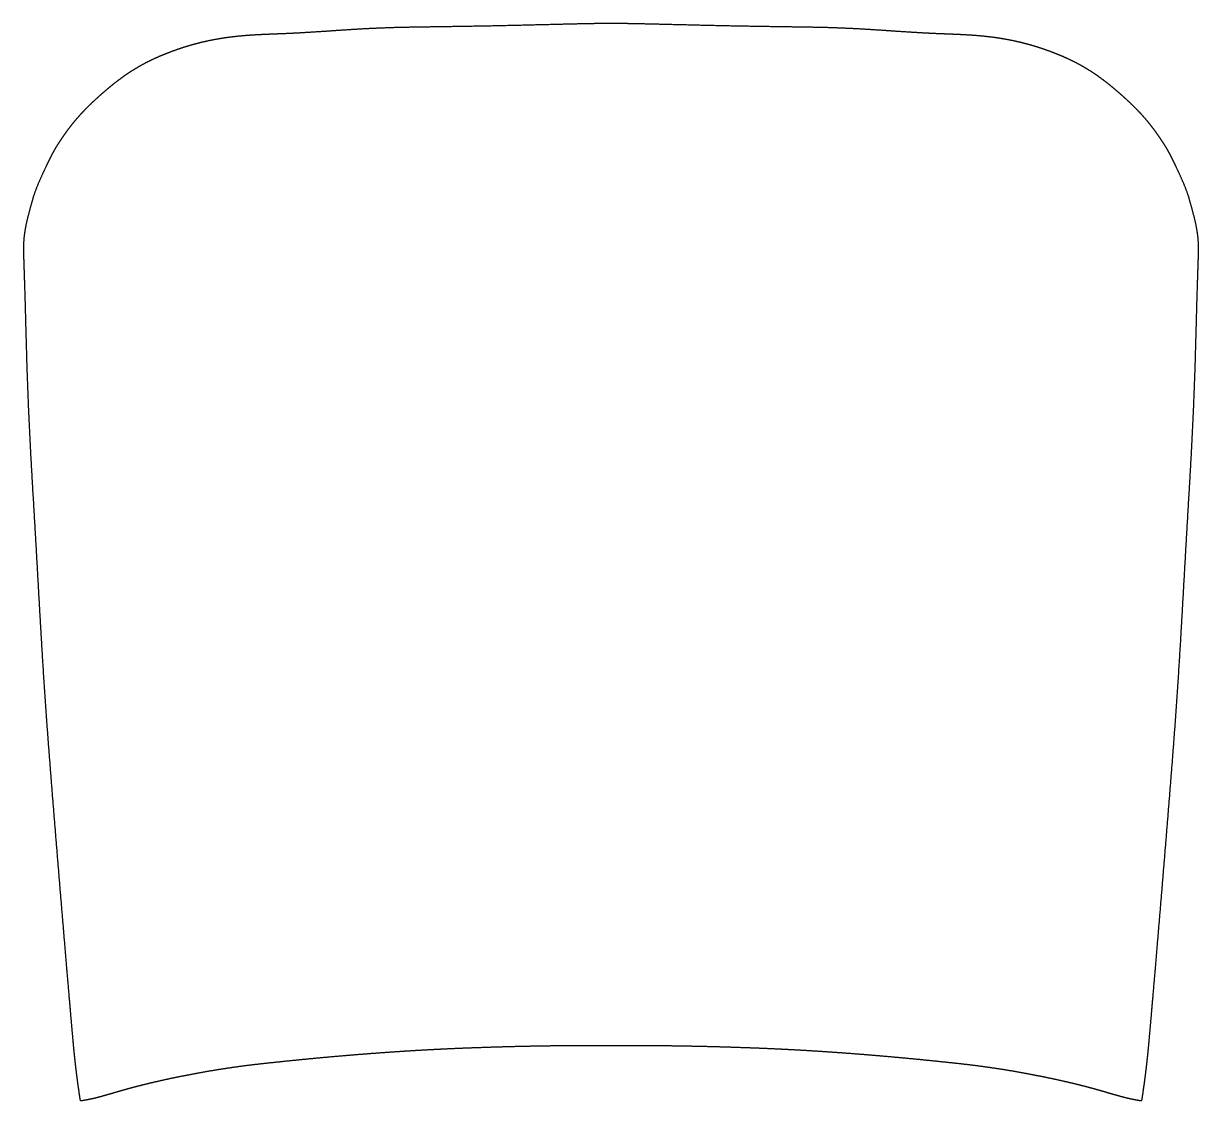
# Model space of a CAD drawing. Header units: millimetres. Extents: x -404 to -149, y -468 to -234.
import ezdxf

# ---------------------------------------------------------------- set-up
doc = ezdxf.new("R2010")
doc.units = ezdxf.units.MM
doc.layers.get('0').update_dxf_attribs({"linetype": 'CONTINUOUS'})

msp = doc.modelspace()

# ---------------------------------------------------------------- linework, layer by layer
for points in [[(-276.79, -233.77), (-277.02, -233.77), (-277.53, -233.77), (-278.42, -233.77), (-279.87, -233.79), (-282.11, -233.83), (-284.76, -233.88), (-287.8, -233.96), (-291.15, -234.04), (-294.74, -234.13), (-298.47, -234.22), (-302.25, -234.3), (-305.98, -234.37), (-309.59, -234.43), (-313.02, -234.48), (-316.25, -234.53), (-319.29, -234.57), (-322.19, -234.62), (-324.98, -234.7), (-327.73, -234.8), (-330.48, -234.94), (-333.23, -235.1), (-335.98, -235.28), (-338.69, -235.47), (-341.3, -235.64), (-343.79, -235.79), (-346.12, -235.92), (-348.3, -236.01), (-350.38, -236.09), (-352.41, -236.17), (-354.45, -236.27), (-356.52, -236.42), (-358.63, -236.62), (-360.76, -236.89), (-362.89, -237.25), (-365, -237.68), (-367.05, -238.18), (-369.07, -238.76), (-371.04, -239.41), (-372.98, -240.12), (-374.88, -240.89), (-376.75, -241.74), (-378.59, -242.67), (-380.37, -243.7), (-382.09, -244.82), (-383.74, -246.01), (-385.3, -247.23), (-386.76, -248.46), (-388.12, -249.65), (-389.37, -250.8), (-390.51, -251.91), (-391.58, -252.99), (-392.59, -254.09), (-393.6, -255.27), (-394.62, -256.58), (-395.64, -257.99), (-396.59, -259.4), (-397.4, -260.66), (-398.02, -261.73), (-398.53, -262.71), (-399.07, -263.83), (-399.75, -265.25), (-400.5, -266.87), (-401.24, -268.53), (-401.84, -270.02), (-402.29, -271.33), (-402.65, -272.58), (-403.02, -273.94), (-403.42, -275.46), (-403.82, -277.08), (-404.15, -278.69), (-404.36, -280.25), (-404.45, -281.84), (-404.44, -283.59), (-404.38, -285.62), (-404.3, -288.05), (-404.2, -290.9), (-404.11, -294.14), (-404.01, -297.74), (-403.91, -301.6), (-403.8, -305.66), (-403.67, -309.82), (-403.52, -314.03), (-403.34, -318.24), (-403.15, -322.43), (-402.94, -326.56), (-402.71, -330.64), (-402.48, -334.68), (-402.24, -338.67), (-402.01, -342.62), (-401.78, -346.55), (-401.56, -350.46), (-401.34, -354.35), (-401.12, -358.24), (-400.9, -362.13), (-400.68, -366.02), (-400.45, -369.91), (-400.21, -373.79), (-399.96, -377.68), (-399.69, -381.57), (-399.42, -385.46), (-399.13, -389.35), (-398.83, -393.23), (-398.53, -397.11), (-398.22, -400.98), (-397.91, -404.85), (-397.6, -408.7), (-397.28, -412.55), (-396.97, -416.37), (-396.66, -420.18), (-396.34, -423.97), (-396.03, -427.71), (-395.72, -431.39), (-395.42, -434.99), (-395.12, -438.47), (-394.84, -441.79), (-394.57, -444.89), (-394.33, -447.75), (-394.1, -450.33), (-393.9, -452.62), (-393.72, -454.66), (-393.55, -456.5), (-393.38, -458.23), (-393.19, -459.92), (-392.98, -461.66), (-392.75, -463.5), (-392.53, -465.05), (-392.35, -466.27), (-392.23, -467.11), (-392.17, -467.54)], [(-161.42, -467.54), (-161.35, -467.11), (-161.23, -466.27), (-161.05, -465.05), (-160.83, -463.5), (-160.6, -461.66), (-160.39, -459.92), (-160.2, -458.23), (-160.03, -456.5), (-159.86, -454.66), (-159.68, -452.62), (-159.48, -450.33), (-159.25, -447.75), (-159.01, -444.89), (-158.74, -441.79), (-158.46, -438.47), (-158.16, -434.99), (-157.86, -431.39), (-157.55, -427.71), (-157.24, -423.97), (-156.92, -420.18), (-156.61, -416.37), (-156.3, -412.55), (-155.98, -408.7), (-155.67, -404.85), (-155.36, -400.98), (-155.05, -397.11), (-154.75, -393.23), (-154.45, -389.35), (-154.16, -385.46), (-153.89, -381.57), (-153.62, -377.68), (-153.37, -373.79), (-153.13, -369.91), (-152.9, -366.02), (-152.68, -362.13), (-152.46, -358.24), (-152.24, -354.35), (-152.02, -350.46), (-151.8, -346.55), (-151.57, -342.62), (-151.34, -338.67), (-151.1, -334.68), (-150.87, -330.64), (-150.64, -326.56), (-150.43, -322.43), (-150.24, -318.24), (-150.06, -314.03), (-149.91, -309.82), (-149.78, -305.66), (-149.67, -301.6), (-149.57, -297.74), (-149.47, -294.14), (-149.38, -290.9), (-149.28, -288.05), (-149.2, -285.62), (-149.14, -283.59), (-149.13, -281.84), (-149.22, -280.25), (-149.43, -278.69), (-149.76, -277.08), (-150.16, -275.46), (-150.56, -273.94), (-150.93, -272.58), (-151.29, -271.33), (-151.74, -270.02), (-152.34, -268.53), (-153.08, -266.87), (-153.83, -265.25), (-154.51, -263.83), (-155.05, -262.71), (-155.56, -261.73), (-156.18, -260.66), (-156.99, -259.4), (-157.94, -257.99), (-158.96, -256.58), (-159.98, -255.27), (-160.99, -254.09), (-162, -252.99), (-163.07, -251.91), (-164.21, -250.8), (-165.46, -249.65), (-166.82, -248.46), (-168.28, -247.23), (-169.84, -246.01), (-171.49, -244.82), (-173.21, -243.7), (-174.99, -242.67), (-176.83, -241.74), (-178.7, -240.89), (-180.6, -240.12), (-182.54, -239.41), (-184.51, -238.76), (-186.53, -238.18), (-188.58, -237.68), (-190.69, -237.25), (-192.82, -236.89), (-194.95, -236.62), (-197.06, -236.42), (-199.13, -236.27), (-201.17, -236.17), (-203.2, -236.09), (-205.28, -236.01), (-207.46, -235.92), (-209.79, -235.79), (-212.28, -235.64), (-214.89, -235.47), (-217.6, -235.28), (-220.35, -235.1), (-223.11, -234.94), (-225.85, -234.8), (-228.6, -234.7), (-231.4, -234.62), (-234.29, -234.57), (-237.33, -234.53), (-240.56, -234.48), (-243.99, -234.43), (-247.6, -234.37), (-251.33, -234.3), (-255.11, -234.22), (-258.84, -234.13), (-262.43, -234.04), (-265.78, -233.96), (-268.82, -233.88), (-271.47, -233.83), (-273.72, -233.79), (-275.16, -233.77), (-276.05, -233.77), (-276.56, -233.77), (-276.79, -233.77)], [(-392.17, -467.54), (-392.14, -467.56), (-392.1, -467.61), (-392.01, -467.68), (-391.83, -467.7), (-391.42, -467.62), (-390.8, -467.51), (-389.97, -467.36), (-388.96, -467.14), (-387.81, -466.84), (-386.54, -466.49), (-385.21, -466.1), (-383.85, -465.7), (-382.5, -465.31), (-381.18, -464.95), (-379.89, -464.61), (-378.66, -464.29), (-377.46, -464), (-376.26, -463.71), (-375.03, -463.43), (-373.73, -463.14), (-372.32, -462.83), (-370.79, -462.52), (-369.14, -462.19), (-367.39, -461.85), (-365.57, -461.51), (-363.7, -461.19), (-361.81, -460.88), (-359.91, -460.59), (-358.02, -460.32), (-356.14, -460.07), (-354.25, -459.84), (-352.36, -459.62), (-350.44, -459.42), (-348.5, -459.21), (-346.52, -459.01), (-344.5, -458.81), (-342.44, -458.6), (-340.34, -458.41), (-338.21, -458.21), (-336.05, -458.02), (-333.89, -457.83), (-331.72, -457.66), (-329.58, -457.49), (-327.47, -457.33), (-325.42, -457.19), (-323.42, -457.05), (-321.5, -456.92), (-319.64, -456.81), (-317.84, -456.7), (-316.08, -456.61), (-314.32, -456.52), (-312.54, -456.43), (-310.72, -456.35), (-308.84, -456.27), (-306.9, -456.2), (-304.89, -456.13), (-302.83, -456.06), (-300.75, -456), (-298.67, -455.94), (-296.62, -455.89), (-294.61, -455.85), (-292.67, -455.81), (-290.8, -455.78), (-289, -455.76), (-287.28, -455.74), (-285.62, -455.72), (-284.03, -455.72), (-282.48, -455.71), (-280.99, -455.71), (-279.54, -455.71), (-278.42, -455.71), (-277.6, -455.71), (-277.06, -455.72), (-276.79, -455.72)], [(-276.79, -455.72), (-276.52, -455.72), (-275.98, -455.71), (-275.16, -455.71), (-274.04, -455.71), (-272.59, -455.71), (-271.1, -455.71), (-269.55, -455.72), (-267.96, -455.72), (-266.3, -455.74), (-264.58, -455.76), (-262.78, -455.78), (-260.91, -455.81), (-258.97, -455.85), (-256.96, -455.89), (-254.91, -455.94), (-252.83, -456), (-250.75, -456.06), (-248.69, -456.13), (-246.68, -456.2), (-244.74, -456.27), (-242.86, -456.35), (-241.04, -456.43), (-239.26, -456.52), (-237.5, -456.61), (-235.74, -456.7), (-233.94, -456.81), (-232.08, -456.92), (-230.16, -457.05), (-228.16, -457.19), (-226.11, -457.33), (-224, -457.49), (-221.86, -457.66), (-219.69, -457.83), (-217.53, -458.02), (-215.37, -458.21), (-213.24, -458.41), (-211.14, -458.6), (-209.08, -458.81), (-207.06, -459.01), (-205.08, -459.21), (-203.14, -459.42), (-201.22, -459.62), (-199.33, -459.84), (-197.44, -460.07), (-195.56, -460.32), (-193.67, -460.59), (-191.77, -460.88), (-189.88, -461.19), (-188.01, -461.51), (-186.19, -461.85), (-184.44, -462.19), (-182.79, -462.52), (-181.26, -462.83), (-179.85, -463.14), (-178.55, -463.43), (-177.32, -463.71), (-176.12, -464), (-174.92, -464.29), (-173.69, -464.61), (-172.4, -464.95), (-171.08, -465.31), (-169.73, -465.7), (-168.37, -466.1), (-167.04, -466.49), (-165.78, -466.84), (-164.62, -467.14), (-163.61, -467.36), (-162.78, -467.51), (-162.16, -467.62), (-161.75, -467.7), (-161.57, -467.68), (-161.48, -467.61), (-161.44, -467.56), (-161.42, -467.54)]]:
    msp.add_open_spline(points, degree=5)

doc.saveas('drawing.dxf')
